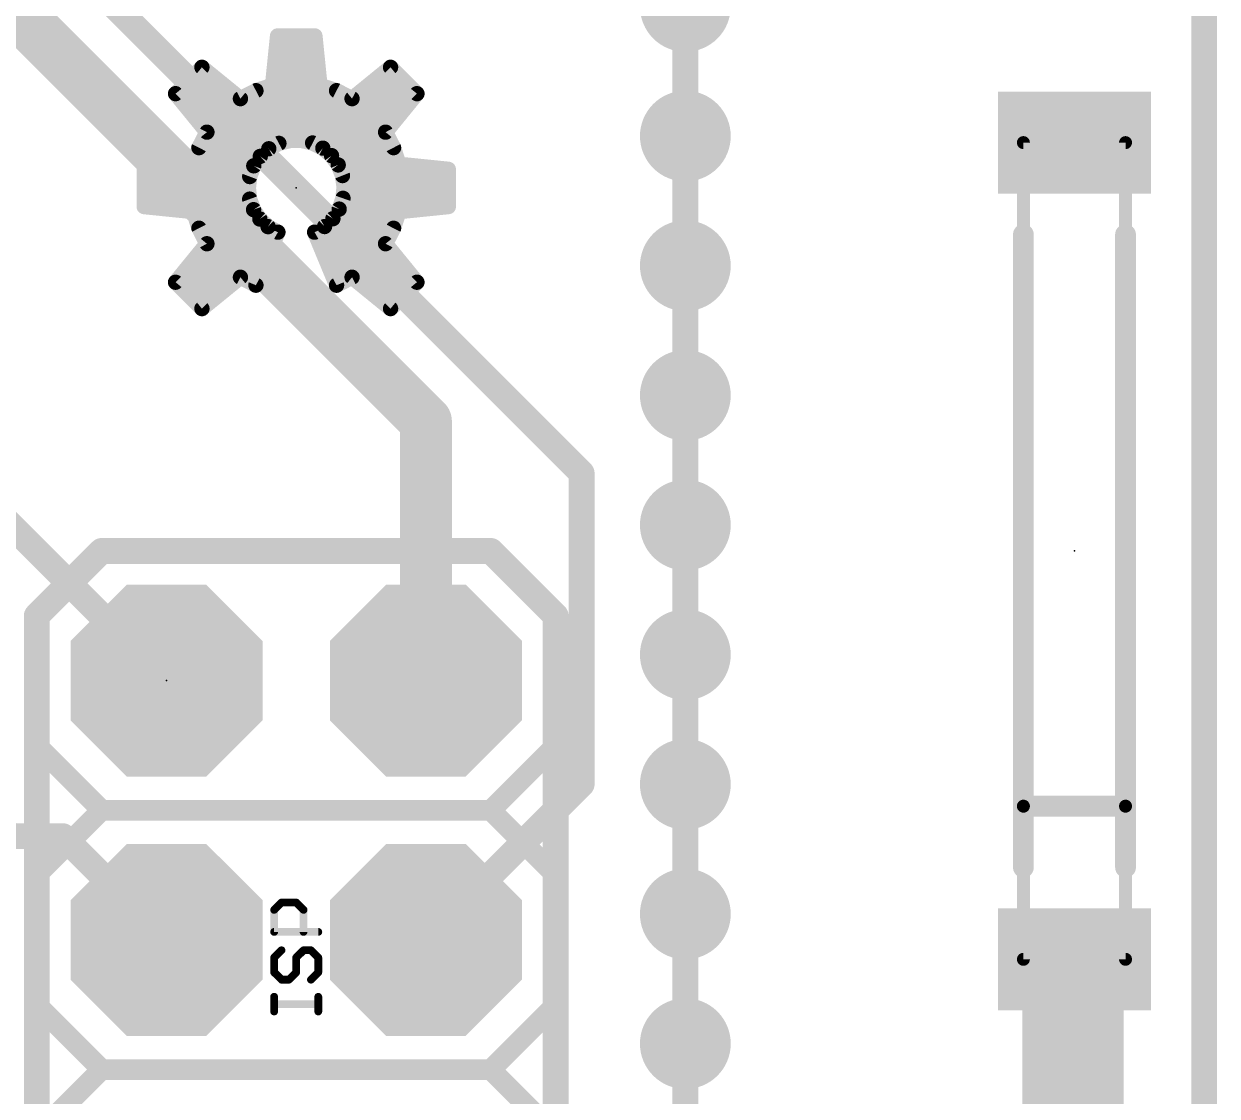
# Model space of a CAD drawing. Extents: x -20 to 87, y -17 to 53.
# Drawn here: x 53.21 to 64.9, y 26.41 to 36.91 of the extents above; entities that cross this region are included whole.
import ezdxf

# ---------------------------------------------------------------- set-up
doc = ezdxf.new("R2010")
doc.units = 0
for name, color, linetype in [('1', 12, 'CONTINUOUS'), ('16', 132, 'CONTINUOUS'), ('17', 110, 'CONTINUOUS'), ('18', 110, 'CONTINUOUS'), ('20', 53, 'CONTINUOUS'), ('21', 41, 'CONTINUOUS'), ('23', 53, 'CONTINUOUS'), ('51', 53, 'CONTINUOUS')]:
    doc.layers.add(name, color=color, linetype=linetype)

# ---------------------------------------------------------------- blocks, each defined once
blk = doc.blocks.new('RECT')
blk.add_solid([(-0.5, -0.5), (0.5, -0.5), (-0.5, 0.5), (0.5, 0.5)])
blk = doc.blocks.new('OCTAGONP')
at = {"const_width": 0.5}
blk.add_lwpolyline([(-0.25, -0.1036), (-0.25, 0.1036), (-0.1036, 0.25), (0.1036, 0.25), (0.25, 0.1036), (0.25, -0.1036), (0.1036, -0.25), (-0.1036, -0.25), (-0.25, -0.1036), (-0.25, 0.1036)], dxfattribs=at)
blk = doc.blocks.new('ROUNDV')
at = {"const_width": 0.5}
blk.add_lwpolyline([(0, -0.25, 1), (0, 0.25, 1), (0, -0.25)], format="xyb", dxfattribs=at)

msp = doc.modelspace()

# ---------------------------------------------------------------- linework, layer by layer
at = {"layer": '1'}
for points, const_width in [([(64.77, 50.8), (64.77, 7.62)], 0.254), ([(57.15, 33.02), (51.562, 38.608)], 0.508), ([(58.674, 32.512), (52.832, 38.354)], 0.254), ([(57.15, 30.48), (57.15, 33.02)], 0.508), ([(54.61, 30.48), (52.07, 33.02)], 0.254), ([(58.674, 29.464), (58.674, 32.512)], 0.254), ([(51.054, 30.988), (53.086, 28.956)], 0.254), ([(57.15, 27.94), (58.674, 29.464)], 0.254), ([(53.086, 28.956), (53.594, 28.956)], 0.254), ([(54.61, 27.94), (53.594, 28.956)], 0.254), ([(63.4864, 27.7364), (63.5, 27.75)], 0.9906), ([(63.4864, 25.146), (63.4864, 27.7364)], 0.9906)]:
    msp.add_lwpolyline(points, dxfattribs=dict(at, const_width=const_width))
for points, const_width in [([(57.277, 33.02, 1), (57.023, 33.02)], 0.254), ([(57.0602, 32.9302, 1), (57.2398, 33.1098)], 0.254), ([(58.7375, 32.512, 1), (58.6105, 32.512)], 0.127), ([(58.6291, 32.4671, 1), (58.7189, 32.5569)], 0.127), ([(54.5651, 30.4351, 1), (54.6549, 30.5249)], 0.127), ([(57.023, 30.48, 1), (57.277, 30.48)], 0.254), ([(58.7189, 29.4191, 1), (58.6291, 29.5089)], 0.127), ([(58.6105, 29.464, 1), (58.7375, 29.464)], 0.127), ([(53.6389, 29.0009, 1), (53.5491, 28.9111)], 0.127), ([(53.594, 28.8925, 1), (53.594, 29.0195)], 0.127), ([(63.7341, 27.7364, 1), (63.2388, 27.7364)], 0.4953), ([(63.3113, 27.9115, 1), (63.6615, 27.5613)], 0.4953), ([(63.6751, 27.5749, 1), (63.3249, 27.9251)], 0.4953), ([(54.5651, 27.8951, 1), (54.6549, 27.9849)], 0.127), ([(57.1051, 27.9849, 1), (57.1949, 27.8951)], 0.127)]:
    msp.add_lwpolyline(points, format="xyb", dxfattribs=dict(at, const_width=const_width))
at = {"layer": '16', "const_width": 0.254}
msp.add_lwpolyline([(64.77, 50.8), (64.77, 7.62)], dxfattribs=at)
at = {"layer": '20', "const_width": 0.2032}
msp.add_lwpolyline([(64.77, 50.8), (64.77, 7.62)], dxfattribs=at)
at = {"layer": '21'}
for points, const_width in [([(55.6972, 36.7948), (55.648, 36.3109)], 0.15), ([(55.6926, 36.75), (56.0674, 36.75)], 0.15), ([(56.0628, 36.7948), (55.6972, 36.7948)], 0.15), ([(56.112, 36.3109), (56.0628, 36.7948)], 0.15), ([(55.6774, 36.6), (56.0826, 36.6)], 0.15), ([(54.9565, 36.488), (54.698, 36.2295)], 0.15), ([(54.9185, 36.45), (55.0031, 36.45)], 0.15), ([(55.3335, 36.1806), (54.9565, 36.488)], 0.15), ([(55.6621, 36.45), (56.0979, 36.45)], 0.15), ([(56.8035, 36.488), (56.4265, 36.1806)], 0.15), ([(56.7569, 36.45), (56.8415, 36.45)], 0.15), ([(57.062, 36.2295), (56.8035, 36.488)], 0.15), ([(54.7685, 36.3), (55.1871, 36.3)], 0.15), ([(55.648, 36.3109), (55.4853, 36.2588)], 0.15), ([(55.614, 36.3), (56.146, 36.3)], 0.15), ([(56.2747, 36.2588), (56.112, 36.3109)], 0.15), ([(56.5729, 36.3), (56.9915, 36.3)], 0.15), ([(54.698, 36.2295), (55.0054, 35.8525)], 0.15), ([(54.7628, 36.15), (56.9972, 36.15)], 0.15), ([(55.4853, 36.2588), (55.3335, 36.1806)], 0.15), ([(56.4265, 36.1806), (56.2747, 36.2588)], 0.15), ([(56.7546, 35.8525), (57.062, 36.2295)], 0.15), ([(54.8851, 36), (56.8749, 36)], 0.15), ([(55.0054, 35.8525), (54.9272, 35.7007)], 0.15), ([(55.0041, 35.85), (56.7559, 35.85)], 0.15), ([(56.8328, 35.7007), (56.7546, 35.8525)], 0.15), ([(54.9272, 35.7007), (54.8751, 35.538)], 0.15), ([(54.927, 35.7), (55.63, 35.7)], 0.15), ([(55.5276, 35.615), (55.6111, 35.6899)], 0.15), ([(55.6111, 35.6899), (55.7101, 35.7428)], 0.15), ([(55.7101, 35.7428), (55.8188, 35.7706)], 0.15), ([(55.8188, 35.7706), (55.931, 35.7718)], 0.15), ([(55.931, 35.7718), (56.0402, 35.7464)], 0.15), ([(56.0402, 35.7464), (56.1403, 35.6956)], 0.15), ([(56.1317, 35.7), (56.833, 35.7)], 0.15), ([(56.1403, 35.6956), (56.2255, 35.6226)], 0.15), ([(56.8849, 35.538), (56.8328, 35.7007)], 0.15), ([(55.4642, 35.5224), (55.5276, 35.615)], 0.15), ([(56.2255, 35.6226), (56.2909, 35.5314)], 0.15), ([(54.8751, 35.538), (54.3912, 35.4888)], 0.15), ([(54.3912, 35.4888), (54.3912, 35.1232)], 0.15), ([(54.8789, 35.55), (55.4831, 35.55)], 0.15), ([(55.4247, 35.4174), (55.4642, 35.5224)], 0.15), ([(56.2775, 35.55), (56.8811, 35.55)], 0.15), ([(56.2909, 35.5314), (56.3327, 35.4273)], 0.15), ([(57.3688, 35.4888), (56.8849, 35.538)], 0.15), ([(57.3688, 35.1232), (57.3688, 35.4888)], 0.15), ([(54.3912, 35.4), (55.4226, 35.4)], 0.15), ([(55.4112, 35.306), (55.4247, 35.4174)], 0.15), ([(56.3327, 35.4273), (56.3485, 35.3162)], 0.15), ([(56.3366, 35.4), (57.3688, 35.4)], 0.15), ([(54.3912, 35.25), (55.4178, 35.25)], 0.15), ([(55.4241, 35.1966), (55.4112, 35.306)], 0.15), ([(56.3485, 35.3162), (56.3376, 35.2045)], 0.15), ([(56.342, 35.25), (57.3688, 35.25)], 0.15), ([(54.3912, 35.1232), (54.8751, 35.074)], 0.15), ([(54.6194, 35.1), (55.4598, 35.1)], 0.15), ([(55.4623, 35.0932), (55.4241, 35.1966)], 0.15), ([(56.3003, 35.0987), (56.239, 35.0047)], 0.15), ([(56.3376, 35.2045), (56.3003, 35.0987)], 0.15), ([(56.3008, 35.1), (57.1406, 35.1)], 0.15), ([(56.8849, 35.074), (57.3688, 35.1232)], 0.15), ([(54.8751, 35.074), (54.9272, 34.9113)], 0.15), ([(55.5235, 35.0015), (55.4623, 35.0932)], 0.15), ([(55.6044, 34.9267), (55.5235, 35.0015)], 0.15), ([(56.239, 35.0047), (56.1572, 34.928)], 0.15), ([(56.8328, 34.9113), (56.8849, 35.074)], 0.15), ([(54.9148, 34.95), (55.5793, 34.95)], 0.15), ([(54.9272, 34.9113), (55.0054, 34.7595)], 0.15), ([(55.4853, 34.3532), (55.7006, 34.8729)], 0.15), ([(55.7006, 34.8729), (55.6044, 34.9267)], 0.15), ([(56.1572, 34.928), (56.0594, 34.8729)], 0.15), ([(56.0594, 34.8729), (56.2747, 34.3532)], 0.15), ([(56.1807, 34.95), (56.8452, 34.95)], 0.15), ([(56.7546, 34.7595), (56.8328, 34.9113)], 0.15), ([(63, 29.25), (63, 34.85)], 0.2032), ([(64, 34.85), (64, 29.25)], 0.2032), ([(55.0054, 34.7595), (54.698, 34.3825)], 0.15), ([(54.9845, 34.8), (55.6704, 34.8)], 0.15), ([(56.0896, 34.8), (56.7755, 34.8)], 0.15), ([(57.062, 34.3825), (56.7546, 34.7595)], 0.15), ([(54.9161, 34.65), (55.6083, 34.65)], 0.15), ([(56.1517, 34.65), (56.8439, 34.65)], 0.15), ([(54.7938, 34.5), (55.5461, 34.5)], 0.15), ([(54.9565, 34.124), (55.3335, 34.4314)], 0.15), ([(55.3335, 34.4314), (55.4853, 34.3532)], 0.15), ([(56.2139, 34.5), (56.9662, 34.5)], 0.15), ([(56.2747, 34.3532), (56.4265, 34.4314)], 0.15), ([(56.4265, 34.4314), (56.8035, 34.124)], 0.15), ([(54.698, 34.3825), (54.9565, 34.124)], 0.15), ([(54.7305, 34.35), (55.2337, 34.35)], 0.15), ([(56.5263, 34.35), (57.0295, 34.35)], 0.15), ([(56.8035, 34.124), (57.062, 34.3825)], 0.15), ([(54.8805, 34.2), (55.0497, 34.2)], 0.15), ([(56.7103, 34.2), (56.8795, 34.2)], 0.15), ([(53.975, 31.75), (53.34, 31.115)], 0.2032), ([(53.975, 31.75), (57.785, 31.75)], 0.2032), ([(57.785, 31.75), (58.42, 31.115)], 0.2032), ([(53.34, 31.115), (53.34, 29.845)], 0.2032), ([(58.42, 31.115), (58.42, 29.845)], 0.2032), ([(53.34, 29.845), (53.975, 29.21)], 0.2032), ([(58.42, 29.845), (57.785, 29.21)], 0.2032), ([(63, 28.65), (63, 29.25)], 0.2032), ([(63, 29.25), (64, 29.25)], 0.2032), ([(64, 29.25), (64, 28.65)], 0.2032), ([(53.975, 29.21), (53.34, 28.575)], 0.2032), ([(57.785, 29.21), (53.975, 29.21)], 0.2032), ([(57.785, 29.21), (58.42, 28.575)], 0.2032), ([(53.34, 28.575), (53.34, 27.305)], 0.2032), ([(58.42, 28.575), (58.42, 27.305)], 0.2032), ([(53.34, 27.305), (53.975, 26.67)], 0.2032), ([(58.42, 27.305), (57.785, 26.67)], 0.2032), ([(53.975, 26.67), (53.34, 26.035)], 0.2032), ([(57.785, 26.67), (53.975, 26.67)], 0.2032), ([(57.785, 26.67), (58.42, 26.035)], 0.2032)]:
    msp.add_lwpolyline(points, dxfattribs=dict(at, const_width=const_width))
for points, const_width in [([(55.6926, 36.7875, 1), (55.6926, 36.7125)], 0.075), ([(55.6972, 36.8323, 1), (55.6972, 36.7573)], 0.075), ([(55.7345, 36.791, 1), (55.6599, 36.7986)], 0.075), ([(56.1001, 36.7986, 1), (56.0255, 36.791)], 0.075), ([(56.0628, 36.7573, 1), (56.0628, 36.8323)], 0.075), ([(56.0674, 36.7125, 1), (56.0674, 36.7875)], 0.075), ([(55.6774, 36.6375, 1), (55.6774, 36.5625)], 0.075), ([(56.0826, 36.5625, 1), (56.0826, 36.6375)], 0.075), ([(54.9185, 36.4875, 1), (54.9185, 36.4125)], 0.075), ([(54.9802, 36.5171, 1), (54.9328, 36.4589)], 0.075), ([(54.983, 36.4615, 1), (54.93, 36.5145)], 0.075), ([(55.0031, 36.4125, 1), (55.0031, 36.4875)], 0.075), ([(55.6621, 36.4875, 1), (55.6621, 36.4125)], 0.075), ([(56.0979, 36.4125, 1), (56.0979, 36.4875)], 0.075), ([(56.7569, 36.4875, 1), (56.7569, 36.4125)], 0.075), ([(56.83, 36.5145, 1), (56.777, 36.4615)], 0.075), ([(56.8272, 36.4589, 1), (56.7798, 36.5171)], 0.075), ([(56.8415, 36.4125, 1), (56.8415, 36.4875)], 0.075), ([(54.7685, 36.3375, 1), (54.7685, 36.2625)], 0.075), ([(55.1871, 36.2625, 1), (55.1871, 36.3375)], 0.075), ([(55.614, 36.3375, 1), (55.614, 36.2625)], 0.075), ([(55.6107, 36.3147, 1), (55.6853, 36.3071)], 0.075), ([(55.6594, 36.2752, 1), (55.6366, 36.3466)], 0.075), ([(56.1234, 36.3466, 1), (56.1006, 36.2752)], 0.075), ([(56.0747, 36.3071, 1), (56.1493, 36.3147)], 0.075), ([(56.146, 36.2625, 1), (56.146, 36.3375)], 0.075), ([(56.5729, 36.3375, 1), (56.5729, 36.2625)], 0.075), ([(56.9915, 36.2625, 1), (56.9915, 36.3375)], 0.075), ([(54.7271, 36.2532, 1), (54.6689, 36.2058)], 0.075), ([(54.6715, 36.256, 1), (54.7245, 36.203)], 0.075), ([(54.7628, 36.1875, 1), (54.7628, 36.1125)], 0.075), ([(55.3163, 36.2139, 1), (55.3507, 36.1473)], 0.075), ([(55.3098, 36.1515, 1), (55.3572, 36.2097)], 0.075), ([(55.4739, 36.2945, 1), (55.4968, 36.2231)], 0.075), ([(55.5025, 36.2255, 1), (55.4682, 36.2922)], 0.075), ([(56.2918, 36.2922, 1), (56.2575, 36.2255)], 0.075), ([(56.2632, 36.2231, 1), (56.2861, 36.2945)], 0.075), ([(56.4028, 36.2097, 1), (56.4502, 36.1515)], 0.075), ([(56.4093, 36.1473, 1), (56.4437, 36.2139)], 0.075), ([(56.9972, 36.1125, 1), (56.9972, 36.1875)], 0.075), ([(57.0911, 36.2058, 1), (57.0329, 36.2532)], 0.075), ([(57.0355, 36.203, 1), (57.0885, 36.256)], 0.075), ([(54.8851, 36.0375, 1), (54.8851, 35.9625)], 0.075), ([(56.8749, 35.9625, 1), (56.8749, 36.0375)], 0.075), ([(55.0041, 35.8875, 1), (55.0041, 35.8125)], 0.075), ([(55.0387, 35.8353, 1), (54.9721, 35.8697)], 0.075), ([(54.9763, 35.8288, 1), (55.0345, 35.8762)], 0.075), ([(56.7879, 35.8697, 1), (56.7213, 35.8353)], 0.075), ([(56.7255, 35.8762, 1), (56.7837, 35.8288)], 0.075), ([(56.7559, 35.8125, 1), (56.7559, 35.8875)], 0.075), ([(54.927, 35.7375, 1), (54.927, 35.6625)], 0.075), ([(54.8938, 35.7178, 1), (54.9605, 35.6835)], 0.075), ([(54.9629, 35.6892, 1), (54.8915, 35.7121)], 0.075), ([(55.5934, 35.723, 1), (55.6288, 35.6568)], 0.075), ([(55.6361, 35.662, 1), (55.5861, 35.7178)], 0.075), ([(55.63, 35.6625, 1), (55.63, 35.7375)], 0.075), ([(55.7008, 35.7791, 1), (55.7194, 35.7064)], 0.075), ([(55.7278, 35.7097, 1), (55.6924, 35.7758)], 0.075), ([(55.8184, 35.8081, 1), (55.8192, 35.7331)], 0.075), ([(55.8281, 35.7343, 1), (55.8095, 35.8069)], 0.075), ([(55.9395, 35.8084, 1), (55.9225, 35.7353)], 0.075), ([(55.9314, 35.7343, 1), (55.9306, 35.8093)], 0.075), ([(56.0572, 35.7798, 1), (56.0233, 35.7129)], 0.075), ([(56.0317, 35.7098, 1), (56.0488, 35.7829)], 0.075), ([(56.1317, 35.7375, 1), (56.1317, 35.6625)], 0.075), ([(56.1647, 35.7241, 1), (56.1159, 35.6672)], 0.075), ([(56.1234, 35.6622, 1), (56.1573, 35.7291)], 0.075), ([(56.8685, 35.7121, 1), (56.7971, 35.6892)], 0.075), ([(56.7995, 35.6835, 1), (56.8662, 35.7178)], 0.075), ([(56.833, 35.6625, 1), (56.833, 35.7375)], 0.075), ([(55.5025, 35.6429, 1), (55.5526, 35.5871)], 0.075), ([(55.5585, 35.5938, 1), (55.4966, 35.6362)], 0.075), ([(56.256, 35.6444, 1), (56.195, 35.6007)], 0.075), ([(56.2011, 35.5941, 1), (56.2499, 35.651)], 0.075), ([(54.4287, 35.4888, 1), (54.3537, 35.4888)], 0.075), ([(54.3874, 35.5261, 1), (54.395, 35.4515)], 0.075), ([(54.8394, 35.5494, 1), (54.9108, 35.5266)], 0.075), ([(54.8789, 35.5875, 1), (54.8789, 35.5125)], 0.075), ([(54.8789, 35.5007, 1), (54.8713, 35.5753)], 0.075), ([(55.4332, 35.5436, 1), (55.4951, 35.5012)], 0.075), ([(55.4993, 35.5092, 1), (55.4291, 35.5356)], 0.075), ([(55.4831, 35.5125, 1), (55.4831, 35.5875)], 0.075), ([(56.2775, 35.5875, 1), (56.2775, 35.5125)], 0.075), ([(56.3256, 35.5454, 1), (56.2561, 35.5174)], 0.075), ([(56.2604, 35.5095, 1), (56.3213, 35.5532)], 0.075), ([(56.8887, 35.5753, 1), (56.8811, 35.5007)], 0.075), ([(56.8492, 35.5266, 1), (56.9206, 35.5494)], 0.075), ([(56.8811, 35.5125, 1), (56.8811, 35.5875)], 0.075), ([(57.4063, 35.4888, 1), (57.3313, 35.4888)], 0.075), ([(57.365, 35.4515, 1), (57.3726, 35.5261)], 0.075), ([(54.3912, 35.4375, 1), (54.3912, 35.3625)], 0.075), ([(55.3896, 35.4306, 1), (55.4597, 35.4042)], 0.075), ([(55.4619, 35.4129, 1), (55.3874, 35.4219)], 0.075), ([(55.4226, 35.3625, 1), (55.4226, 35.4375)], 0.075), ([(56.3698, 35.4326, 1), (56.2955, 35.422)], 0.075), ([(56.2979, 35.4133, 1), (56.3675, 35.4412)], 0.075), ([(56.3366, 35.4375, 1), (56.3366, 35.3625)], 0.075), ([(57.3688, 35.3625, 1), (57.3688, 35.4375)], 0.075), ([(54.3912, 35.2875, 1), (54.3912, 35.2125)], 0.075), ([(55.4484, 35.3104, 1), (55.374, 35.3016)], 0.075), ([(55.374, 35.3105, 1), (55.4484, 35.3015)], 0.075), ([(55.4178, 35.2125, 1), (55.4178, 35.2875)], 0.075), ([(56.342, 35.2875, 1), (56.342, 35.2125)], 0.075), ([(56.3859, 35.3125, 1), (56.3112, 35.3198)], 0.075), ([(56.3114, 35.3109, 1), (56.3857, 35.3215)], 0.075), ([(57.3688, 35.2125, 1), (57.3688, 35.2875)], 0.075), ([(54.395, 35.1605, 1), (54.3874, 35.0859)], 0.075), ([(54.6194, 35.1375, 1), (54.6194, 35.0625)], 0.075), ([(55.4593, 35.2095, 1), (55.389, 35.1836)], 0.075), ([(55.3869, 35.1922, 1), (55.4614, 35.201)], 0.075), ([(55.4598, 35.0625, 1), (55.4598, 35.1375)], 0.075), ([(56.3008, 35.1375, 1), (56.3008, 35.0625)], 0.075), ([(56.3318, 35.0782, 1), (56.2689, 35.1191)], 0.075), ([(56.3002, 35.2082, 1), (56.3749, 35.2008)], 0.075), ([(56.3729, 35.1921, 1), (56.3022, 35.217)], 0.075), ([(57.1406, 35.0625, 1), (57.1406, 35.1375)], 0.075), ([(57.3726, 35.0859, 1), (57.365, 35.1605)], 0.075), ([(54.3537, 35.1232, 1), (54.4287, 35.1232)], 0.075), ([(54.9108, 35.0854, 1), (54.8394, 35.0626)], 0.075), ([(54.8713, 35.0367, 1), (54.8789, 35.1113)], 0.075), ([(55.4935, 35.114, 1), (55.4311, 35.0723)], 0.075), ([(55.4271, 35.0802, 1), (55.4975, 35.1061)], 0.075), ([(55.549, 35.0291, 1), (55.4981, 34.974)], 0.075), ([(55.4923, 34.9807, 1), (55.5547, 35.0224)], 0.075), ([(56.2076, 35.0252, 1), (56.2705, 34.9842)], 0.075), ([(56.2647, 34.9773, 1), (56.2134, 35.032)], 0.075), ([(56.265, 35.1111, 1), (56.3357, 35.0862)], 0.075), ([(56.8811, 35.1113, 1), (56.8887, 35.0367)], 0.075), ([(56.9206, 35.0626, 1), (56.8492, 35.0854)], 0.075), ([(57.3313, 35.1232, 1), (57.4063, 35.1232)], 0.075), ([(54.9148, 34.9875, 1), (54.9148, 34.9125)], 0.075), ([(54.9605, 34.9285, 1), (54.8938, 34.8942)], 0.075), ([(54.8915, 34.8999, 1), (54.9629, 34.9228)], 0.075), ([(55.6228, 34.9595, 1), (55.5861, 34.894)], 0.075), ([(55.579, 34.8992, 1), (55.6299, 34.9543)], 0.075), ([(55.5793, 34.9125, 1), (55.5793, 34.9875)], 0.075), ([(55.7352, 34.8585, 1), (55.666, 34.8873)], 0.075), ([(55.6823, 34.8402, 1), (55.7189, 34.9056)], 0.075), ([(56.094, 34.8873, 1), (56.0248, 34.8585)], 0.075), ([(56.041, 34.9056, 1), (56.0778, 34.8402)], 0.075), ([(56.1315, 34.9553, 1), (56.1828, 34.9006)], 0.075), ([(56.1756, 34.8953, 1), (56.1388, 34.9606)], 0.075), ([(56.1807, 34.9875, 1), (56.1807, 34.9125)], 0.075), ([(56.7971, 34.9228, 1), (56.8685, 34.8999)], 0.075), ([(56.8662, 34.8942, 1), (56.7995, 34.9285)], 0.075), ([(56.8452, 34.9125, 1), (56.8452, 34.9875)], 0.075), ([(63.0508, 34.85, 1), (62.9492, 34.85)], 0.1016), ([(64.0508, 34.85, 1), (63.9492, 34.85)], 0.1016), ([(54.9845, 34.8375, 1), (54.9845, 34.7625)], 0.075), ([(55.0345, 34.7358, 1), (54.9763, 34.7832)], 0.075), ([(55.6704, 34.7625, 1), (55.6704, 34.8375)], 0.075), ([(56.0896, 34.8375, 1), (56.0896, 34.7625)], 0.075), ([(56.7837, 34.7832, 1), (56.7255, 34.7358)], 0.075), ([(56.7755, 34.7625, 1), (56.7755, 34.8375)], 0.075), ([(54.9161, 34.6875, 1), (54.9161, 34.6125)], 0.075), ([(54.9721, 34.7423, 1), (55.0387, 34.7767)], 0.075), ([(55.6083, 34.6125, 1), (55.6083, 34.6875)], 0.075), ([(56.1517, 34.6875, 1), (56.1517, 34.6125)], 0.075), ([(56.7213, 34.7767, 1), (56.7879, 34.7423)], 0.075), ([(56.8439, 34.6125, 1), (56.8439, 34.6875)], 0.075), ([(54.7938, 34.5375, 1), (54.7938, 34.4625)], 0.075), ([(55.3507, 34.4647, 1), (55.3163, 34.3981)], 0.075), ([(55.3572, 34.4023, 1), (55.3098, 34.4605)], 0.075), ([(55.5461, 34.4625, 1), (55.5461, 34.5375)], 0.075), ([(56.2139, 34.5375, 1), (56.2139, 34.4625)], 0.075), ([(56.4502, 34.4605, 1), (56.4028, 34.4023)], 0.075), ([(56.4437, 34.3981, 1), (56.4093, 34.4647)], 0.075), ([(56.9662, 34.4625, 1), (56.9662, 34.5375)], 0.075), ([(54.7245, 34.409, 1), (54.6715, 34.356)], 0.075), ([(54.6689, 34.4062, 1), (54.7271, 34.3588)], 0.075), ([(54.7305, 34.3875, 1), (54.7305, 34.3125)], 0.075), ([(55.2337, 34.3125, 1), (55.2337, 34.3875)], 0.075), ([(55.4507, 34.3676, 1), (55.5199, 34.3388)], 0.075), ([(55.4681, 34.3199, 1), (55.5025, 34.3865)], 0.075), ([(56.2575, 34.3865, 1), (56.2919, 34.3199)], 0.075), ([(56.2401, 34.3388, 1), (56.3093, 34.3676)], 0.075), ([(56.5263, 34.3875, 1), (56.5263, 34.3125)], 0.075), ([(57.0295, 34.3125, 1), (57.0295, 34.3875)], 0.075), ([(57.0329, 34.3588, 1), (57.0911, 34.4062)], 0.075), ([(57.0885, 34.356, 1), (57.0355, 34.409)], 0.075), ([(54.8805, 34.2375, 1), (54.8805, 34.1625)], 0.075), ([(55.0497, 34.1625, 1), (55.0497, 34.2375)], 0.075), ([(56.7103, 34.2375, 1), (56.7103, 34.1625)], 0.075), ([(56.8795, 34.1625, 1), (56.8795, 34.2375)], 0.075), ([(54.9328, 34.1531, 1), (54.9802, 34.0949)], 0.075), ([(54.93, 34.0975, 1), (54.983, 34.1505)], 0.075), ([(56.777, 34.1505, 1), (56.83, 34.0975)], 0.075), ([(56.7798, 34.0949, 1), (56.8272, 34.1531)], 0.075), ([(53.975, 31.8008, 1), (53.975, 31.6992)], 0.1016), ([(54.0109, 31.7141, 1), (53.9391, 31.7859)], 0.1016), ([(57.8209, 31.7859, 1), (57.7491, 31.7141)], 0.1016), ([(57.785, 31.6992, 1), (57.785, 31.8008)], 0.1016), ([(53.3908, 31.115, 1), (53.2892, 31.115)], 0.1016), ([(53.3041, 31.1509, 1), (53.3759, 31.0791)], 0.1016), ([(58.4708, 31.115, 1), (58.3692, 31.115)], 0.1016), ([(58.3841, 31.0791, 1), (58.4559, 31.1509)], 0.1016), ([(53.3759, 29.8809, 1), (53.3041, 29.8091)], 0.1016), ([(58.4559, 29.8091, 1), (58.3841, 29.8809)], 0.1016), ([(53.2892, 29.845, 1), (53.3908, 29.845)], 0.1016), ([(58.3692, 29.845, 1), (58.4708, 29.845)], 0.1016), ([(63.0508, 29.25, 1), (62.9492, 29.25)], 0.1016), ([(63, 29.3008, 1), (63, 29.1992)], 0.1016), ([(64.0508, 29.25, 1), (63.9492, 29.25)], 0.1016), ([(64, 29.1992, 1), (64, 29.3008)], 0.1016), ([(53.975, 29.2608, 1), (53.975, 29.1592)], 0.1016), ([(54.0109, 29.1741, 1), (53.9391, 29.2459)], 0.1016), ([(53.9391, 29.1741, 1), (54.0109, 29.2459)], 0.1016), ([(57.8209, 29.2459, 1), (57.7491, 29.1741)], 0.1016), ([(57.7491, 29.2459, 1), (57.8209, 29.1741)], 0.1016), ([(57.785, 29.1592, 1), (57.785, 29.2608)], 0.1016), ([(62.9492, 29.25, 1), (63.0508, 29.25)], 0.1016), ([(63.9492, 29.25, 1), (64.0508, 29.25)], 0.1016), ([(53.3908, 28.575, 1), (53.2892, 28.575)], 0.1016), ([(53.3041, 28.6109, 1), (53.3759, 28.5391)], 0.1016), ([(58.4708, 28.575, 1), (58.3692, 28.575)], 0.1016), ([(58.3841, 28.5391, 1), (58.4559, 28.6109)], 0.1016), ([(62.9492, 28.65, 1), (63.0508, 28.65)], 0.1016), ([(63.9492, 28.65, 1), (64.0508, 28.65)], 0.1016), ([(53.3759, 27.3409, 1), (53.3041, 27.2691)], 0.1016), ([(53.2892, 27.305, 1), (53.3908, 27.305)], 0.1016), ([(58.3692, 27.305, 1), (58.4708, 27.305)], 0.1016), ([(58.4559, 27.2691, 1), (58.3841, 27.3409)], 0.1016), ([(53.975, 26.7208, 1), (53.975, 26.6192)], 0.1016), ([(54.0109, 26.6341, 1), (53.9391, 26.7059)], 0.1016), ([(53.9391, 26.6341, 1), (54.0109, 26.7059)], 0.1016), ([(57.8209, 26.7059, 1), (57.7491, 26.6341)], 0.1016), ([(57.7491, 26.7059, 1), (57.8209, 26.6341)], 0.1016), ([(57.785, 26.6192, 1), (57.785, 26.7208)], 0.1016)]:
    msp.add_lwpolyline(points, format="xyb", dxfattribs=dict(at, const_width=const_width))
at = {"layer": '23'}
for p in [(55.88, 35.306), (63.5, 31.75), (54.61, 30.48)]:
    msp.add_point(p, dxfattribs=at)
at = {"layer": '51'}
for points, const_width in [([(59.69, 5.08), (59.69, 38.1)], 0.254), ([(63, 29.25), (63, 35.75)], 0.127), ([(63, 35.75), (64, 35.75)], 0.127), ([(64, 35.75), (64, 29.25)], 0.127), ([(53.34, 31.115), (53.975, 31.75)], 0.254), ([(53.975, 31.75), (57.785, 31.75)], 0.254), ([(57.785, 31.75), (58.42, 31.115)], 0.254), ([(53.34, 24.765), (53.34, 31.115)], 0.254), ([(58.42, 31.115), (58.42, 24.765)], 0.254), ([(63, 27.75), (63, 29.25)], 0.127), ([(63, 29.25), (64, 29.25)], 0.127), ([(64, 29.25), (64, 27.75)], 0.127), ([(55.6637, 28.2344), (55.7358, 28.3065)], 0.0762), ([(55.7358, 28.3065), (55.8798, 28.3065)], 0.0762), ([(55.8798, 28.3065), (55.9518, 28.2344)], 0.0762), ([(55.6637, 28.0183), (55.6637, 28.2344)], 0.0762), ([(55.9518, 28.2344), (55.9518, 28.0183)], 0.0762), ([(56.0959, 28.0183), (55.6637, 28.0183)], 0.0762), ([(55.7358, 27.8387), (55.6637, 27.7667)], 0.0762), ([(55.8798, 27.7667), (55.9518, 27.8387)], 0.0762), ([(55.9518, 27.8387), (56.0239, 27.8387)], 0.0762), ([(56.0239, 27.8387), (56.0959, 27.7667)], 0.0762), ([(64, 27.75), (63, 27.75)], 0.127), ([(55.6637, 27.7667), (55.6637, 27.6226)], 0.0762), ([(55.8798, 27.6226), (55.8798, 27.7667)], 0.0762), ([(56.0959, 27.7667), (56.0959, 27.6226)], 0.0762), ([(55.6637, 27.6226), (55.7358, 27.5506)], 0.0762), ([(55.7358, 27.5506), (55.8078, 27.5506)], 0.0762), ([(55.8078, 27.5506), (55.8798, 27.6226)], 0.0762), ([(56.0959, 27.6226), (56.0239, 27.5506)], 0.0762), ([(55.6637, 27.2387), (55.6637, 27.3828)], 0.0762), ([(56.0959, 27.3108), (55.6637, 27.3108)], 0.0762), ([(56.0959, 27.2387), (56.0959, 27.3828)], 0.0762)]:
    msp.add_lwpolyline(points, dxfattribs=dict(at, const_width=const_width))
for points, const_width in [([(63.0318, 35.75, 1), (62.9682, 35.75)], 0.0635), ([(63, 35.7818, 1), (63, 35.7182)], 0.0635), ([(64.0318, 35.75, 1), (63.9682, 35.75)], 0.0635), ([(64, 35.7182, 1), (64, 35.7818)], 0.0635), ([(53.975, 31.8135, 1), (53.975, 31.6865)], 0.127), ([(54.0199, 31.7051, 1), (53.9301, 31.7949)], 0.127), ([(57.8299, 31.7949, 1), (57.7401, 31.7051)], 0.127), ([(57.785, 31.6865, 1), (57.785, 31.8135)], 0.127), ([(53.4035, 31.115, 1), (53.2765, 31.115)], 0.127), ([(53.2951, 31.1599, 1), (53.3849, 31.0701)], 0.127), ([(58.4835, 31.115, 1), (58.3565, 31.115)], 0.127), ([(58.3751, 31.0701, 1), (58.4649, 31.1599)], 0.127), ([(63.0318, 29.25, 1), (62.9682, 29.25)], 0.0635), ([(63, 29.2817, 1), (63, 29.2183)], 0.0635), ([(62.9682, 29.25, 1), (63.0318, 29.25)], 0.0635), ([(64.0318, 29.25, 1), (63.9682, 29.25)], 0.0635), ([(63.9682, 29.25, 1), (64.0318, 29.25)], 0.0635), ([(64, 29.2183, 1), (64, 29.2817)], 0.0635), ([(55.7358, 28.3255, 1), (55.7358, 28.2874)], 0.0381), ([(55.7492, 28.293, 1), (55.7223, 28.3199)], 0.0381), ([(55.8933, 28.3199, 1), (55.8663, 28.293)], 0.0381), ([(55.8798, 28.2874, 1), (55.8798, 28.3255)], 0.0381), ([(55.6828, 28.2344, 1), (55.6447, 28.2344)], 0.0381), ([(55.6503, 28.2479, 1), (55.6772, 28.221)], 0.0381), ([(55.9709, 28.2344, 1), (55.9328, 28.2344)], 0.0381), ([(55.9384, 28.221, 1), (55.9653, 28.2479)], 0.0381), ([(55.6637, 28.0374, 1), (55.6637, 27.9993)], 0.0381), ([(56.0959, 27.9993, 1), (56.0959, 28.0374)], 0.0381), ([(55.6447, 28.0183, 1), (55.6828, 28.0183)], 0.0381), ([(55.9328, 28.0183, 1), (55.9709, 28.0183)], 0.0381), ([(55.7492, 27.8252, 1), (55.7223, 27.8522)], 0.0381), ([(55.9518, 27.8577, 1), (55.9518, 27.8196)], 0.0381), ([(55.9653, 27.8252, 1), (55.9384, 27.8522)], 0.0381), ([(56.0373, 27.8522, 1), (56.0104, 27.8252)], 0.0381), ([(56.0239, 27.8196, 1), (56.0239, 27.8577)], 0.0381), ([(63, 27.7817, 1), (63, 27.7183)], 0.0635), ([(64, 27.7183, 1), (64, 27.7817)], 0.0635), ([(55.6828, 27.7667, 1), (55.6447, 27.7667)], 0.0381), ([(55.6503, 27.7801, 1), (55.6772, 27.7532)], 0.0381), ([(55.8989, 27.7667, 1), (55.8608, 27.7667)], 0.0381), ([(55.8663, 27.7801, 1), (55.8933, 27.7532)], 0.0381), ([(56.115, 27.7667, 1), (56.0769, 27.7667)], 0.0381), ([(56.0824, 27.7532, 1), (56.1094, 27.7801)], 0.0381), ([(62.9682, 27.75, 1), (63.0318, 27.75)], 0.0635), ([(63.9682, 27.75, 1), (64.0318, 27.75)], 0.0635), ([(55.6772, 27.6361, 1), (55.6503, 27.6091)], 0.0381), ([(55.6447, 27.6226, 1), (55.6828, 27.6226)], 0.0381), ([(55.7358, 27.5696, 1), (55.7358, 27.5315)], 0.0381), ([(55.7223, 27.5371, 1), (55.7492, 27.564)], 0.0381), ([(55.7943, 27.564, 1), (55.8213, 27.5371)], 0.0381), ([(55.8078, 27.5315, 1), (55.8078, 27.5696)], 0.0381), ([(55.8608, 27.6226, 1), (55.8989, 27.6226)], 0.0381), ([(55.8933, 27.6091, 1), (55.8663, 27.6361)], 0.0381), ([(56.0104, 27.564, 1), (56.0373, 27.5371)], 0.0381), ([(56.0769, 27.6226, 1), (56.115, 27.6226)], 0.0381), ([(56.1094, 27.6091, 1), (56.0824, 27.6361)], 0.0381), ([(55.6637, 27.3298, 1), (55.6637, 27.2917)], 0.0381), ([(55.6828, 27.3828, 1), (55.6447, 27.3828)], 0.0381), ([(56.115, 27.3828, 1), (56.0769, 27.3828)], 0.0381), ([(56.0959, 27.2917, 1), (56.0959, 27.3298)], 0.0381), ([(55.6447, 27.2387, 1), (55.6828, 27.2387)], 0.0381), ([(56.0769, 27.2387, 1), (56.115, 27.2387)], 0.0381)]:
    msp.add_lwpolyline(points, format="xyb", dxfattribs=dict(at, const_width=const_width))

# ---------------------------------------------------------------- block references
at = {"layer": '1', "yscale": 1.5, "rotation": 90}
for p in [(63.5, 35.75), (63.5, 27.75)]:
    msp.add_blockref('RECT', p, dxfattribs=at)
at = {"layer": '17', "xscale": 1.8796, "yscale": 1.8796, "rotation": 270}
for p in [(54.61, 30.48), (54.61, 30.48), (57.15, 30.48), (57.15, 30.48), (54.61, 27.94), (54.61, 27.94), (57.15, 27.94), (57.15, 27.94)]:
    msp.add_blockref('OCTAGONP', p, dxfattribs=at)
at = {"layer": '18', "xscale": 0.889, "yscale": 0.889}
for p in [(59.69, 37.084), (59.69, 37.084), (59.69, 35.814), (59.69, 35.814), (59.69, 34.544), (59.69, 34.544), (59.69, 33.274), (59.69, 33.274), (59.69, 32.004), (59.69, 32.004), (59.69, 30.734), (59.69, 30.734), (59.69, 29.464), (59.69, 29.464), (59.69, 28.194), (59.69, 28.194), (59.69, 26.924), (59.69, 26.924)]:
    msp.add_blockref('ROUNDV', p, dxfattribs=at)
at = {"layer": '51', "xscale": 0.508, "yscale": 0.508, "rotation": 270}
for p in [(54.61, 30.48), (57.15, 30.48), (54.61, 27.94), (57.15, 27.94)]:
    msp.add_blockref('RECT', p, dxfattribs=at)

doc.saveas('drawing.dxf')
